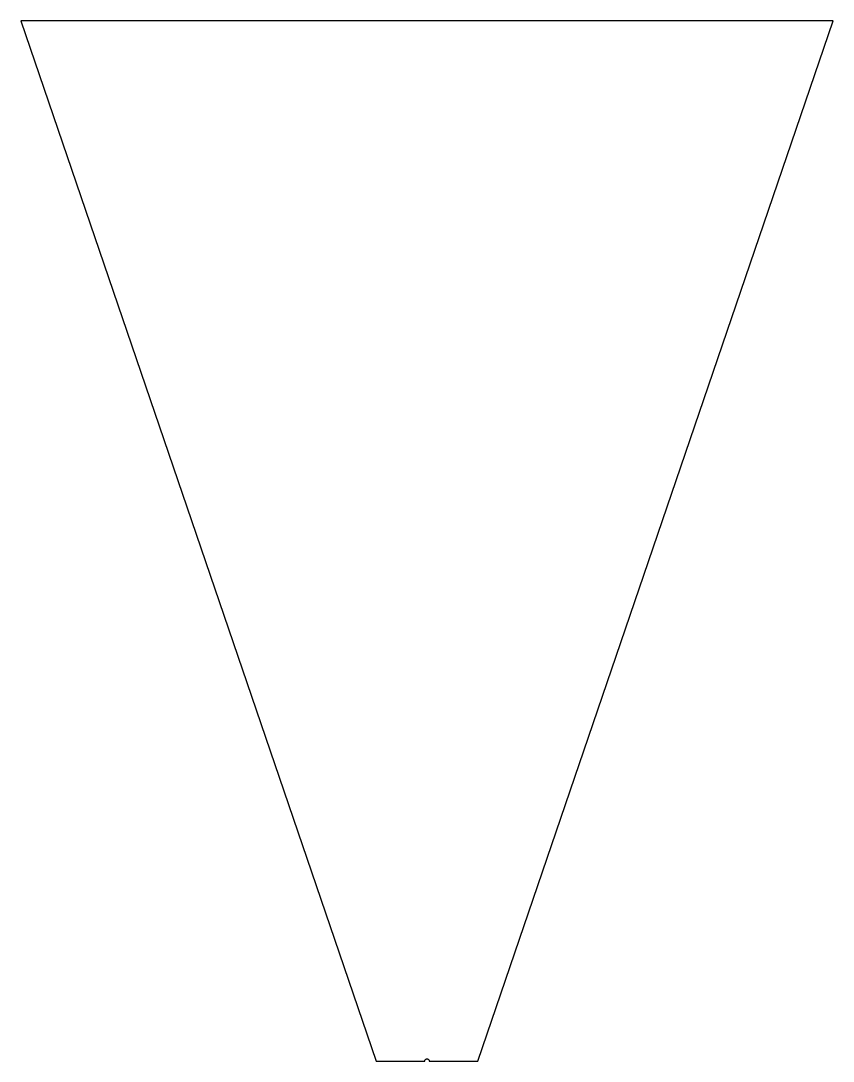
# Model space of a CAD drawing. Header units: millimetres. Extents: x 0 to 160, y -205 to 0.
import ezdxf

# ---------------------------------------------------------------- set-up
doc = ezdxf.new("R2010")
doc.units = ezdxf.units.MM

msp = doc.modelspace()

# ---------------------------------------------------------------- linework, layer by layer
msp.add_lwpolyline([(80.45, -205), (90, -205), (160, 0), (0, 0), (70, -205), (79.55, -205)])
for points, knots in [([(79.55, -205), (79.54, -204.94), (79.56, -204.88), (79.6, -204.77), (79.63, -204.72), (79.72, -204.63), (79.77, -204.6), (79.88, -204.55), (79.94, -204.54), (80, -204.54)], [-0.07210257, -0.07210257, -0.07210257, -0.07210257, -0.05400258, -0.05400258, -0.03592749, -0.03592749, -0.01801478, -0.01801478, 0, 0, 0, 0]), ([(80, -204.54), (80.06, -204.54), (80.12, -204.55), (80.23, -204.6), (80.28, -204.63), (80.36, -204.72), (80.4, -204.77), (80.44, -204.88), (80.46, -204.94), (80.45, -205)], [-0.07228558, -0.07228558, -0.07228558, -0.07228558, -0.0542325, -0.0542325, -0.03612247, -0.03612247, -0.0181312, -0.0181312, -0.00001575, -0.00001575, -0.00001575, -0.00001575])]:
    msp.add_open_spline(points, degree=3, knots=knots)

doc.saveas('drawing.dxf')
